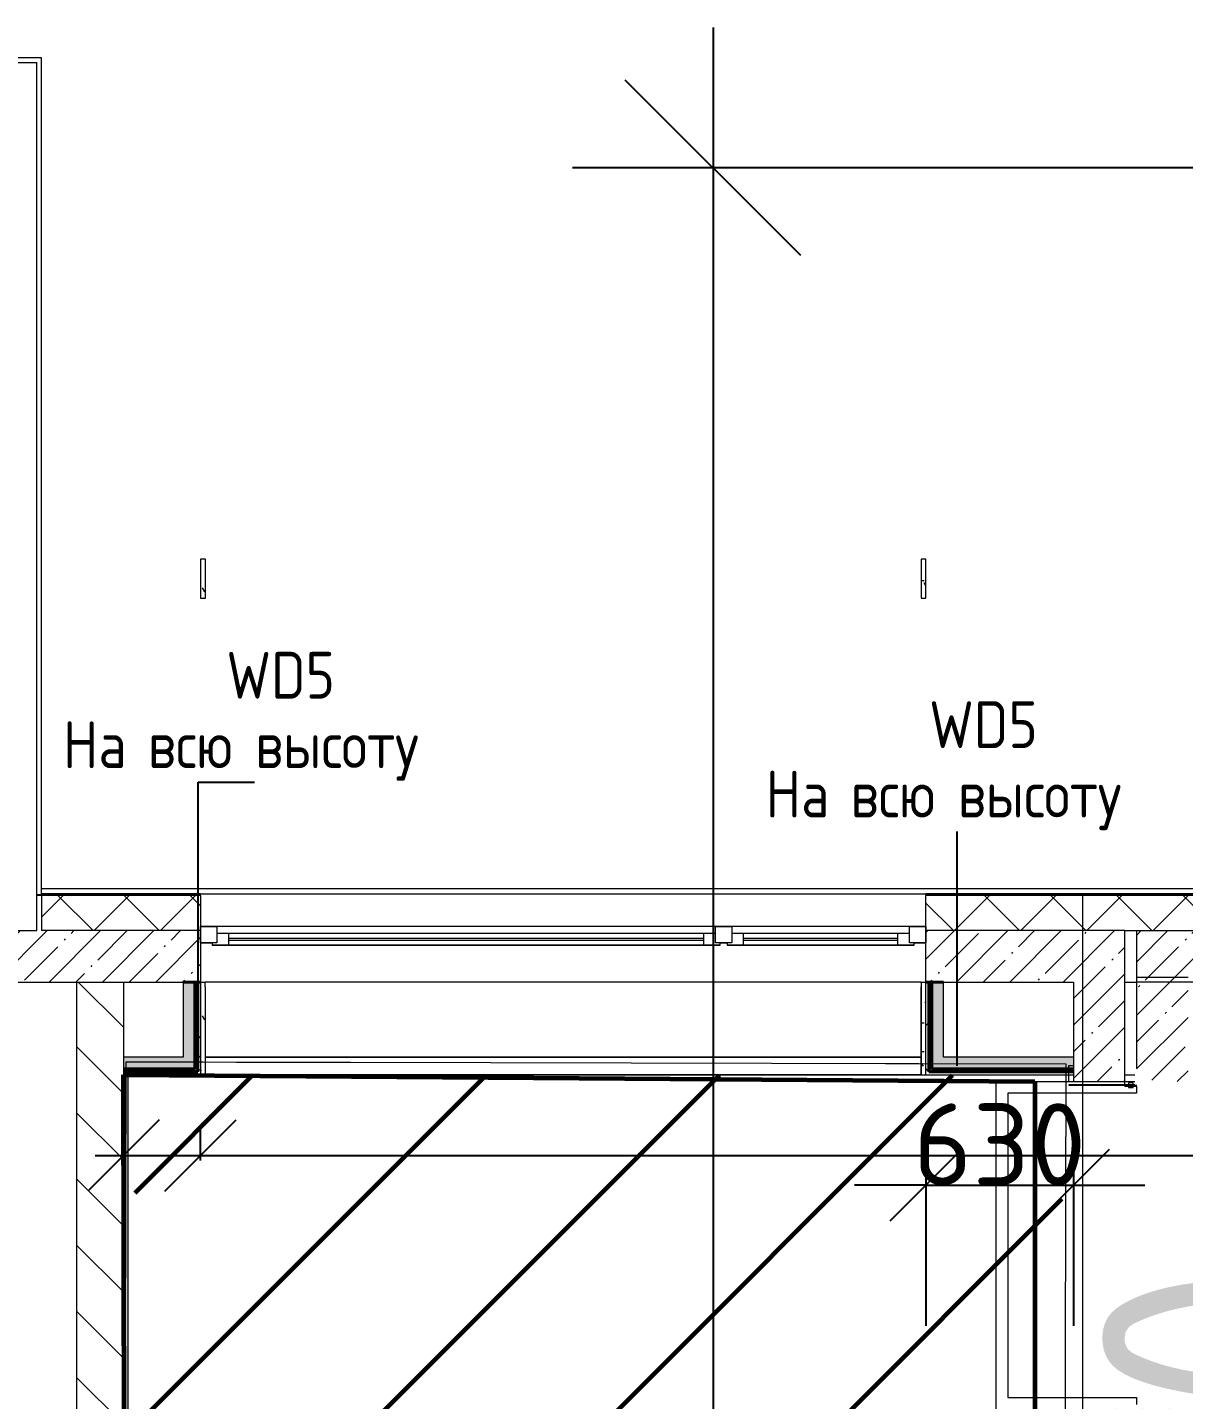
# Model space of a CAD drawing. Header units: millimetres. Extents: x -213911 to 415037, y -3642 to 107391.
# Drawn here: x 33865 to 38806, y 21480 to 27344 of the extents above; entities that cross this region are included whole.
import ezdxf

# ---------------------------------------------------------------- set-up
doc = ezdxf.new("R2010")
doc.units = ezdxf.units.MM
for name, color, linetype, lineweight in [('2)CF1', 5, 'Continuous', 30), ('5.5) Перег WD5', 3, 'Continuous', 40), ('7.4) Одноур. пот. с утеплителем.', 6, 'Continuous', 50), ('7.5) Окраска потолка с инж комм.', 140, 'Continuous', 60), ('7.5.1) Окраска опуска черная', 140, 'Continuous', 60), ('A-AREA-BNDY', 7, 'Continuous', 5), ('A-FLOR', 7, 'Continuous', 9), ('A-GLAZ', 7, 'Continuous', 9), ('A-GLAZ-1', 7, 'Continuous', 5), ('A-WALL', 7, 'Continuous', 5), ('I-WALL', 7, 'Continuous', 5), ('Оси', 7, 'Continuous', 9)]:
    doc.layers.add(name, color=color, linetype=linetype, lineweight=lineweight)
doc.layers.add('A-WALL-1', color=9, linetype='Continuous', lineweight=5, true_color=0x808080)
doc.layers.add('A-WALL-FNSH-1', color=9, linetype='Continuous', lineweight=5, true_color=0x808080)
doc.styles.add('GOST Common_1', font='', dxfattribs={"width": 0.9, "height": 250})
doc.styles.add('ISOCPEUR_1', font='isocpeur.ttf', dxfattribs={"height": 350})
doc.styles.add('ISOCPEUR_4', font='isocpeur.ttf', dxfattribs={"width": 0.9, "height": 1000})
doc.styles.get('GOST Common_1').set_extended_font_data('GOST Common')
doc.dimstyles.new('ISO-2_0_0_9К_Средний_округл2', dxfattribs={"dimscale": 304.8, "dimtxt": 199.196235, "dimasz": 0.492126, "dimexe": 0.393701, "dimexo": 0, "dimgap": 0, "dimtad": 1, "dimdec": 0, "dimrnd": 10, "dimzin": 0, "dimdsep": 46, "dimtxsty": 'ISOCPEUR_1', "dimblk1": 'OBLIQUE', "dimblk2": 'OBLIQUE', "dimsah": 1, "dimcen": 0.09, "dimdle": 0.393701, "dimazin": 0, "dimtfac": 1, "dimtdec": 4, "dimtix": 1, "dimtmove": 0, "dimatfit": 3, "dimfxl": 1, "dimtvp": 1, "dimtolj": 1, "dimtzin": 0, "dimarcsym": 2})
doc.dimstyles.new('ISO-2_0_0_9К_Средний_округл2_1', dxfattribs={"dimscale": 304.8, "dimtxt": 995.981176, "dimasz": 2.46063, "dimexe": 1.968504, "dimexo": 0, "dimgap": 0, "dimtad": 1, "dimdec": 0, "dimrnd": 10, "dimzin": 0, "dimdsep": 46, "dimtxsty": 'ISOCPEUR_4', "dimblk1": 'OBLIQUE', "dimblk2": 'OBLIQUE', "dimsah": 1, "dimcen": 0.09, "dimdle": 1.968504, "dimazin": 0, "dimtfac": 1, "dimtdec": 4, "dimtix": 1, "dimtmove": 0, "dimatfit": 3, "dimfxl": 1, "dimtvp": 1, "dimtolj": 1, "dimtzin": 0, "dimarcsym": 2})
pattern_1 = [(45, (64.7, -136.06), (-114.04925, 114.04925), []), (45, (178.75, -136.06), (-114.04925, 114.04925), [201.612, -40.322, 6.706, -33.617])]
pattern_2 = [(45, (64.7, -136.06), (-141.42136, 141.42136), []), (135, (64.7, -136.06), (-141.42136, -141.42136), [])]
pattern_3 = [(0, (64.7, -136.06), (243.84, 60.96), [20.117, -162.763, 20.117, -162.763, -975.36]), (0, (64.7, -136.06), (243.84, 60.96), [-365.76, 20.117, -345.643, 20.117, -162.763, -426.72]), (0, (64.7, -136.06), (243.84, 60.96), [-914.4, 20.117, -101.803, 20.117, -284.683]), (120, (156.14, -105.58), (-174.71291, 180.691634), [20.117, -162.763, 20.117, -162.763, -975.36]), (120, (156.14, -105.58), (-174.71291, 180.691634), [-365.76, 20.117, -345.643, 20.117, -162.763, -426.72]), (120, (156.14, -105.58), (-174.71291, 180.691634), [-914.4, 20.117, -101.803, 20.117, -284.683]), (240, (186.62, 16.34), (-69.12709, -241.651634), [20.117, -162.763, 20.117, -162.763, -975.36]), (240, (186.62, 16.34), (-69.12709, -241.651634), [-365.76, 20.117, -345.643, 20.117, -162.763, -426.72]), (240, (186.62, 16.34), (-69.12709, -241.651634), [-914.4, 20.117, -101.803, 20.117, -284.683])]
pattern_4 = [(45, (64.7, -136.06), (-212.132, 212.132), []), (135, (64.7, -136.06), (-212.132, -212.132), [])]

# ---------------------------------------------------------------- blocks, each defined once
blk = doc.blocks.new('120_Окно_СКБ_2Ст - 120_Окно_СКБ_2Ст 3100х2500 _мал_створка слева_-V95-Объем проектирования 1 этажа')
at = {"layer": 'A-GLAZ'}
for p, q in [((-1550, -127), (-1550, -57)), ((-1550, -57), (-1480, -57)), ((-1480, -57), (-1480, -127)), ((650, -127), (650, -57)), ((650, -57), (720, -57)), ((720, -57), (720, -127)), ((1480, -127), (1480, -57)), ((1480, -57), (1550, -57)), ((1550, -57), (1550, -127)), ((650, -87), (-1480, -87)), ((-1480, -87), (-1480, -127)), ((-1430, -137), (-1430, -87)), ((600, -137), (600, -87)), ((650, -127), (650, -87)), ((1480, -87), (720, -87)), ((720, -87), (720, -127)), ((770, -137), (770, -87)), ((1430, -137), (1430, -87)), ((1480, -127), (1480, -87)), ((-1480, -127), (-1550, -127)), ((-1480, -127), (-1500, -127)), ((-1500, -127), (-1500, -137)), ((-1500, -137), (670, -137)), ((670, -137), (-1500, -137)), ((720, -127), (650, -127)), ((670, -127), (650, -127)), ((670, -137), (670, -127)), ((720, -127), (700, -127)), ((700, -127), (700, -137)), ((700, -137), (1500, -137)), ((1500, -137), (700, -137)), ((1550, -127), (1480, -127)), ((1500, -127), (1480, -127)), ((1500, -137), (1500, -127))]:
    blk.add_line(p, q, dxfattribs=at)
at = {"layer": 'A-GLAZ-1'}
for p, q in [((1550, -57), (-1550, -57)), ((-1430, -107), (600, -107)), ((600, -117), (-1430, -117)), ((770, -107), (1430, -107)), ((1430, -117), (770, -117)), ((-1550, -127), (-1500, -127)), ((670, -127), (700, -127)), ((1500, -127), (1550, -127))]:
    blk.add_line(p, q, dxfattribs=at)
blk = doc.blocks.new('Зашивка приборов отопления11 - Зашивка приборов отопления-33278624-Объем проектирования 1 этажа')
at = {"layer": 'A-WALL'}
for p, q in [((37620, 23400), (34560, 23400)), ((34560, 23079), (37620, 23079)), ((37620, 23079), (34560, 23079)), ((34560, 23004), (37620, 23004))]:
    blk.add_line(p, q, dxfattribs=at)
blk = doc.blocks.new('_Oblique')
at = {"color": 0, "linetype": 'ByBlock', "lineweight": -2}
blk.add_line((-0.5, -0.5), (0.5, 0.5), dxfattribs=at)
blk = doc.blocks.new('*D2019')
at = {"layer": '5.5) Перег WD5', "color": 0, "lineweight": -2, "transparency": 16777216}
for p, q in [((34274.7, 22501.5), (34274.7, 22643.4)), ((34604.7, 22501.5), (34604.7, 22643.4)), ((34154.7, 22523.4), (34604.7, 22523.4)), ((34604.7, 22523.4), (87153.3, 22523.4))]:
    blk.add_line(p, q, dxfattribs=at)
at = {"layer": 'Defpoints', "color": 0, "transparency": 16777216}
for p in [(34604.7, 22523.4), (34274.7, 22501.5), (34604.7, 22501.5)]:
    blk.add_point(p, dxfattribs=at)
at = {"layer": '5.5) Перег WD5', "color": 0, "lineweight": -2, "transparency": 16777216, "xscale": 304.8, "yscale": 304.8, "zscale": 304.8, "rotation": 180}
blk.add_blockref('_Oblique', (34274.7, 22523.4), dxfattribs=at)
at = {"layer": '5.5) Перег WD5', "color": 0, "lineweight": -2, "transparency": 16777216, "xscale": 304.8, "yscale": 304.8, "zscale": 304.8}
blk.add_blockref('_Oblique', (34604.7, 22523.4), dxfattribs=at)
at = {"layer": '5.5) Перег WD5', "color": 0, "lineweight": 25, "transparency": 16777216, "insert": (86593.3, 22990.1), "char_height": 350, "width": 455.087, "attachment_point": 1, "line_spacing_factor": 1.149209, "style": 'ISOCPEUR_1'}
blk.add_mtext('\\A1;330', dxfattribs=at)
blk = doc.blocks.new('*D2020')
at = {"layer": '5.5) Перег WD5', "color": 0, "lineweight": -2, "transparency": 16777216}
for p, q in [((37704.7, 22501.5), (37704.7, 21795.5)), ((38334.7, 22501.5), (38334.7, 21795.5)), ((37704.7, 22395.5), (37399.9, 22395.5)), ((37704.7, 22395.5), (38334.7, 22395.5)), ((38334.7, 22395.5), (38639.5, 22395.5))]:
    blk.add_line(p, q, dxfattribs=at)
at = {"layer": 'Defpoints', "color": 0, "transparency": 16777216}
for p in [(37704.7, 22501.5), (38334.7, 22501.5), (38334.7, 22395.5)]:
    blk.add_point(p, dxfattribs=at)
at = {"layer": '5.5) Перег WD5', "color": 0, "lineweight": -2, "transparency": 16777216, "xscale": 304.8, "yscale": 304.8, "zscale": 304.8}
blk.add_blockref('_Oblique', (37704.7, 22395.5), dxfattribs=at)
at = {"layer": '5.5) Перег WD5', "color": 0, "lineweight": -2, "transparency": 16777216, "xscale": 304.8, "yscale": 304.8, "zscale": 304.8, "rotation": 180}
blk.add_blockref('_Oblique', (38334.7, 22395.5), dxfattribs=at)
at = {"layer": '5.5) Перег WD5', "color": 0, "lineweight": 25, "transparency": 16777216, "insert": (38019.7, 22570.5), "char_height": 350, "width": 455.087, "attachment_point": 5, "style": 'ISOCPEUR_1'}
blk.add_mtext('\\A1;630', dxfattribs=at)
blk = doc.blocks.new('*D2164')
at = {"layer": '7.4) Одноур. пот. с утеплителем.', "color": 0, "lineweight": -2, "transparency": 16777216}
for p, q in [((36794.8, 27343.9), (36794.8, 12524.5)), ((42845.2, 26743.9), (36194.8, 26743.9)), ((45995.7, 13124.5), (36194.8, 13124.5))]:
    blk.add_line(p, q, dxfattribs=at)
at = {"layer": 'Defpoints', "color": 0, "transparency": 16777216}
for p in [(42845.2, 26743.9), (36794.8, 13124.5), (45995.7, 13124.5)]:
    blk.add_point(p, dxfattribs=at)
at = {"layer": '7.4) Одноур. пот. с утеплителем.', "color": 0, "lineweight": -2, "transparency": 16777216, "xscale": 750, "yscale": 750, "zscale": 750}
for p, rotation in [((36794.8, 26743.9), 90), ((36794.8, 13124.5), 270)]:
    blk.add_blockref('_Oblique', p, dxfattribs=dict(at, rotation=rotation))
at = {"layer": '7.4) Одноур. пот. с утеплителем.', "color": 0, "lineweight": 25, "transparency": 16777216, "insert": (36294.8, 19934.2), "char_height": 1000, "attachment_point": 5, "rotation": 90, "style": 'ISOCPEUR_4'}
blk.add_mtext('\\A1;13620', dxfattribs=at)
blk = doc.blocks.new('*D2165')
at = {"layer": '7.4) Одноур. пот. с утеплителем.', "color": 0, "lineweight": -2, "transparency": 16777216}
for p, q in [((39458.5, 14371.9), (39458.5, 26943.9)), ((42464.7, 26343.9), (38858.5, 26343.9)), ((42465.7, 14971.9), (38858.5, 14971.9))]:
    blk.add_line(p, q, dxfattribs=at)
at = {"layer": 'Defpoints', "color": 0, "transparency": 16777216}
for p in [(39458.5, 26343.9), (42464.7, 26343.9), (42465.7, 14971.9)]:
    blk.add_point(p, dxfattribs=at)
at = {"layer": '7.4) Одноур. пот. с утеплителем.', "color": 0, "lineweight": -2, "transparency": 16777216, "xscale": 750, "yscale": 750, "zscale": 750}
for p, rotation in [((39458.5, 26343.9), 90), ((39458.5, 14971.9), 270)]:
    blk.add_blockref('_Oblique', p, dxfattribs=dict(at, rotation=rotation))
at = {"layer": '7.4) Одноур. пот. с утеплителем.', "color": 0, "lineweight": 25, "transparency": 16777216, "insert": (38958.5, 20657.9), "char_height": 1000, "attachment_point": 5, "rotation": 90, "style": 'ISOCPEUR_4'}
blk.add_mtext('\\A1;11370', dxfattribs=at)

msp = doc.modelspace()

# ---------------------------------------------------------------- hatches: boundary and pattern name
at = {"layer": '2)CF1'}
h = msp.add_hatch(dxfattribs=at)
h.set_pattern_fill('ANSI31', color=256, scale=222)
h.paths.add_polyline_path([(38286, 22866.6), (34324.8, 22866.9), (34324.8, 7769.3), (38286, 7768.9)])
h.paths.add_polyline_path([(38289.1, 10563.9), (38034.7, 10563.9), (38034.7, 11083.9), (38289.1, 11083.9)])
at = {"layer": '7.5) Окраска потолка с инж комм.'}
h = msp.add_hatch(dxfattribs=at)
h.set_pattern_fill('ANSI31', color=256, scale=222)
h.paths.add_polyline_path([(38286, 22866.6), (34324.8, 22866.9), (34324.8, 7769.3), (38286, 7768.9)])
h.paths.add_polyline_path([(38289.1, 10563.9), (38034.7, 11083.9), (38289.1, 11083.9)], flags=16)
h.paths.add_polyline_path([(36691.9, 14863.9), (38301.9, 14863.9), (38301.9, 10093.9), (36691.9, 10093.9)])
at = {"layer": 'A-WALL'}
h = msp.add_hatch(dxfattribs=at)
h.set_pattern_fill('FP_24', color=256, style=0, pattern_type=2)
h.set_pattern_definition(pattern_2)
h.paths.add_polyline_path([(33924.7, 23483.9), (34604.7, 23483.9), (34604.7, 23633.7), (33924.7, 23633.7)])
h.paths.add_polyline_path([(38554.7, 23483.9), (38554.7, 23633.7), (37704.7, 23633.7), (37704.7, 23483.9), (38547.4, 23483.9)])
h = msp.add_hatch(dxfattribs=at)
h.set_pattern_fill('FP_24', color=256, style=0, pattern_type=2)
h.set_pattern_definition(pattern_2)
h.paths.add_polyline_path([(41974.7, 23483.9), (41994.7, 23483.9), (41994.7, 23633.7), (41774.7, 23633.7), (41774.7, 23483.9), (41824.7, 23483.9)])
h.paths.add_polyline_path([(38607, 23483.9), (38974.7, 23483.9), (38974.7, 23633.7), (38554.7, 23633.7), (38555, 23483.9), (38604.7, 23483.9)])
h.paths.add_polyline_path([(39874.7, 23483.9), (40074.7, 23483.9), (40074.7, 23633.7), (39874.7, 23633.7), (39874.7, 23491.7)])
at = {"layer": 'I-WALL'}
h = msp.add_hatch(dxfattribs=at)
h.set_pattern_fill('FP_191', color=256, style=0, pattern_type=2)
h.set_pattern_definition(pattern_3)
h.paths.add_polyline_path([(34624.7, 24904.2), (34624.7, 25072), (34604.7, 25072), (34604.7, 24904.2)])
h = msp.add_hatch(dxfattribs=at)
h.set_pattern_fill('FP_191', color=256, style=0, pattern_type=2)
h.set_pattern_definition(pattern_3)
h.paths.add_polyline_path([(37704.7, 24904.2), (37704.7, 25072), (37684.7, 25072), (37684.7, 24904.2)])
h = msp.add_hatch(dxfattribs=at)
h.set_pattern_fill('FP_1', color=256, style=0, pattern_type=2)
h.set_pattern_definition(pattern_1)
h.paths.add_polyline_path([(34579.7, 23263.9), (34604.7, 23263.9), (34604.7, 23483.9), (33674.7, 23483.7), (33674.7, 23263.9), (34529.7, 23263.9)])
h.paths.add_polyline_path([(38334.7, 23263.9), (38554.7, 23263.9), (38554.7, 23483.9), (37704.7, 23483.7), (37704.7, 23263.9), (37908.6, 23263.9)])
h = msp.add_hatch(dxfattribs=at)
h.set_pattern_fill('FP_1', color=256, style=0, pattern_type=2)
h.set_pattern_definition(pattern_1)
h.paths.add_polyline_path([(42204.7, 23263.9), (42224.7, 23263.9), (42224.5, 23483.9), (41774.7, 23483.9), (41774.7, 23263.9), (42163.4, 23263.9)])
h.paths.add_polyline_path([(40074.7, 23263.9), (40074.7, 23483.9), (39874.7, 23483.7), (39874.7, 23263.9)])
h.paths.add_polyline_path([(38824.7, 23263.9), (38974.7, 23263.9), (38974.7, 23483.9), (38604.7, 23483.7), (38604.7, 23284.2), (38824.7, 23284.2)])
h = msp.add_hatch(dxfattribs=at)
h.set_pattern_fill('FP_1', color=256, style=0, pattern_type=2)
h.set_pattern_definition(pattern_1)
h.paths.add_polyline_path([(38824.7, 10313.9), (38822.6, 11988.9), (38604.7, 11988.9), (38604.7, 10313.9)])
h.paths.add_polyline_path([(38604.7, 13388.9), (38824.7, 13388.9), (38824.7, 21439.2), (38604.7, 21439.2), (38604.7, 14696.4)])
h.paths.add_polyline_path([(38744.7, 22839.2), (38824.7, 22839.2), (38824.7, 23284.2), (38604.7, 23284.2), (38604.7, 22839.2)])
h = msp.add_hatch(dxfattribs=at)
h.set_pattern_fill('FP_23', color=256, style=0, pattern_type=2)
h.set_pattern_definition([(135, (64.7, -136.06), (-141.4214, -141.4214), [])])
h.paths.add_polyline_path([(34194.7, 17713.9), (34274.7, 17713.9), (34274.7, 18513.9), (34074.7, 18513.9), (34074.7, 17713.9)])
h.paths.add_polyline_path([(34074.7, 19613.9), (34274.7, 19613.9), (34274.7, 23263.9), (34074.7, 23263.9), (34074.7, 19639.5)])
for points in [[(34529.7, 22942.9), (34579.7, 22942.9), (34579.7, 23263.9), (34529.7, 23263.9), (34529.7, 22982.6)], [(37729.7, 22892.9), (37779.7, 22892.9), (37779.7, 23263.9), (37729.7, 23263.9), (37729.7, 22942.9)], [(34294.7, 22892.9), (34579.7, 22892.9), (34579.7, 22942.9), (34274.7, 22942.9), (34274.7, 22892.9)], [(38314.7, 22892.9), (38334.7, 22892.9), (38334.7, 22942.9), (37779.7, 22942.9), (37779.7, 22892.9), (38305.6, 22892.9)]]:
    msp.add_hatch(color=256, dxfattribs=at).paths.add_polyline_path(points)
h = msp.add_hatch(dxfattribs=at)
h.set_pattern_fill('FP_192', color=256, style=0, pattern_type=2)
h.set_pattern_definition(pattern_4)
h.paths.add_polyline_path([(34592.2, 22892.9), (34592.2, 23263.9), (34579.7, 23263.9), (34579.7, 22892.9), (34590.3, 22892.9)])
h = msp.add_hatch(dxfattribs=at)
h.set_pattern_fill('FP_192', color=256, style=0, pattern_type=2)
h.set_pattern_definition(pattern_4)
h.paths.add_polyline_path([(34592.2, 22887.9), (34604.7, 22887.9), (34604.7, 23263.9), (34592.2, 23263.9), (34592.2, 22892.9)])
h = msp.add_hatch(dxfattribs=at)
h.set_pattern_fill('FP_191', color=256, style=0, pattern_type=2)
h.set_pattern_definition(pattern_3)
h.paths.add_polyline_path([(34604.7, 22887.9), (34624.7, 22887.9), (34624.7, 23263.9), (34604.7, 23263.9), (34604.7, 22938.6)])
h = msp.add_hatch(dxfattribs=at)
h.set_pattern_fill('FP_191', color=256, style=0, pattern_type=2)
h.set_pattern_definition(pattern_3)
h.paths.add_polyline_path([(37704.7, 22887.9), (37704.7, 23263.9), (37684.7, 23263.9), (37684.7, 22887.9)])
h = msp.add_hatch(dxfattribs=at)
h.set_pattern_fill('FP_192', color=256, style=0, pattern_type=2)
h.set_pattern_definition(pattern_4)
h.paths.add_polyline_path([(37717, 22887.9), (37717.2, 22887.9), (37717.2, 23263.9), (37704.7, 23263.9), (37704.7, 22887.9)])
h = msp.add_hatch(dxfattribs=at)
h.set_pattern_fill('FP_192', color=256, style=0, pattern_type=2)
h.set_pattern_definition(pattern_4)
h.paths.add_polyline_path([(37717.2, 22887.9), (37729.7, 22887.9), (37729.7, 23263.9), (37717.2, 23263.9), (37717.2, 22942.9)])
h = msp.add_hatch(dxfattribs=at)
h.set_pattern_fill('FP_1', color=256, style=0, pattern_type=2)
h.set_pattern_definition(pattern_1)
h.paths.add_polyline_path([(38554.7, 15063.9), (38554.7, 21439.2), (38334.7, 21439.2), (38334.7, 15063.9)])
h.paths.add_polyline_path([(38334.7, 22839.2), (38554.7, 22839.2), (38554.7, 23263.9), (38334.7, 23263.9), (38334.7, 22867.9)])
h = msp.add_hatch(dxfattribs=at)
h.set_pattern_fill('FP_192', color=256, style=0, pattern_type=2)
h.set_pattern_definition(pattern_4)
h.paths.add_polyline_path([(34274.7, 22880.4), (34294.7, 22881.3), (34294.8, 22887.9), (34592.2, 22887.9), (34592.2, 22892.9), (34274.7, 22892.9), (34274.7, 22887.9)])
h = msp.add_hatch(dxfattribs=at)
h.set_pattern_fill('FP_191', color=256, style=0, pattern_type=2)
h.set_pattern_definition(pattern_3)
h.paths.add_polyline_path([(34294.7, 22867.9), (34294.7, 22867.9), (34624.7, 22867.9), (34624.7, 22887.9), (34294.7, 22887.9)])
h = msp.add_hatch(dxfattribs=at)
h.set_pattern_fill('FP_191', color=256, style=0, pattern_type=2)
h.set_pattern_definition(pattern_3)
h.paths.add_polyline_path([(38314.7, 22867.9), (38314.7, 22887.9), (37684.7, 22887.9), (37684.7, 22867.9), (37908.6, 22867.9)])
h = msp.add_hatch(dxfattribs=at)
h.set_pattern_fill('FP_192', color=256, style=0, pattern_type=2)
h.set_pattern_definition(pattern_4)
h.paths.add_polyline_path([(38334.7, 22880.4), (38334.7, 22892.9), (37729.7, 22892.9), (37729.7, 22887.9), (38314.7, 22887.9), (38314.7, 22880.4)])
h = msp.add_hatch(dxfattribs=at)
h.set_pattern_fill('FP_191', color=256, style=0, pattern_type=2)
h.set_pattern_definition(pattern_3)
h.paths.add_polyline_path([(34274.7, 13623.9), (34294.7, 13623.9), (34294.7, 18513.9), (34282.7, 18513.9), (34282.7, 18483.9), (34274.7, 18483.9), (34274.7, 13636.6)])
h.paths.add_polyline_path([(34282.7, 19613.9), (34294.7, 19613.9), (34294.7, 22866.9), (34274.7, 22867.9), (34274.9, 19643.9), (34282.7, 19643.9)])

# ---------------------------------------------------------------- linework, layer by layer
at = {"layer": '5.5) Перег WD5', "color": 18, "lineweight": 25, "true_color": 0x000000}
for p, q in [((34594, 24118.9), (34834.4, 24118.9)), ((34594, 23149.3), (34594, 24118.9)), ((37837.7, 22905.4), (37837.7, 23907.9))]:
    msp.add_line(p, q, dxfattribs=at)
at = {"layer": '5.5) Перег WD5'}
for p, q in [((34604.7, 23263.9), (34529.7, 23263.9)), ((34579.7, 22892.9), (34579.7, 23263.9)), ((34592.2, 22880.4), (34592.2, 23263.9)), ((37779.7, 23263.9), (37704.7, 23263.9)), ((37717.2, 22880.4), (37717.2, 23263.9)), ((37729.7, 22892.9), (37729.7, 23263.9)), ((34579.7, 22892.9), (34274.7, 22892.9)), ((34592.2, 22880.4), (34274.7, 22880.4)), ((38334.7, 22880.4), (37717.2, 22880.4)), ((38334.7, 22892.9), (37729.7, 22892.9))]:
    msp.add_line(p, q, dxfattribs=at)
at = {"layer": '7.5) Окраска потолка с инж комм.'}
for p, q in [((34295.7, 13622.9), (34274.7, 22867.9)), ((34274.7, 22867.9), (38169.7, 22839.2)), ((38169.7, 22839.2), (38169.7, 14863.9))]:
    msp.add_line(p, q, dxfattribs=at)
at = {"layer": '7.5.1) Окраска опуска черная'}
for p, q in [((34295.7, 13622.9), (34274.7, 22867.9)), ((34274.7, 22867.9), (38169.7, 22839.2)), ((38169.7, 22839.2), (38169.7, 14863.9))]:
    msp.add_line(p, q, dxfattribs=at)
at = {"layer": 'A-AREA-BNDY', "flags": 128}
msp.add_lwpolyline([(28087.4, 10813.1), (28066.4, 10813.1), (28059.5, 7854.6), (30229.5, 7849.5), (30229.4, 7811.5), (32729.4, 7805.7), (32729.5, 7843.7), (38538.5, 7830), (38544.9, 10588), (37994.9, 10589.3), (37996.2, 11131.3), (38276.2, 11130.7), (38303.9, 22912.6), (37674.4, 22914.1), (37531.9, 22914.4), (37044.9, 22915.6), (37044.9, 22916.6), (35244.9, 22920.8), (35244.9, 22919.8), (34757.9, 22920.9), (34615.4, 22921.3), (34285.9, 22922.1), (34264.2, 13678.1), (28094.2, 13692.6)], close=True, dxfattribs=at)
at = {"layer": 'A-FLOR'}
for p, q in [((37684.7, 23263.9), (34624.7, 23263.9)), ((37779.7, 23263.9), (38334.7, 23263.9)), ((38554.7, 23263.9), (38604.7, 23263.9)), ((34624.7, 22942.9), (37684.7, 22942.9)), ((34294.7, 22867.9), (37704.7, 22867.9)), ((34294.7, 18603.9), (34294.7, 22866.9)), ((37704.7, 22867.9), (38334.7, 22867.9)), ((38004.7, 22839.2), (38334.7, 22839.2)), ((38004.7, 21439.2), (38004.7, 22839.2)), ((38554.7, 22867.9), (38596.7, 22867.9)), ((38604.7, 22819.2), (38604.7, 22789.2)), ((38604.7, 22789.2), (38054.7, 22789.2)), ((38054.7, 22789.2), (38054.7, 21489.2)), ((38054.7, 21489.2), (38604.7, 21489.2)), ((38604.7, 21489.2), (38604.7, 21459.2))]:
    msp.add_line(p, q, dxfattribs=at)
at = {"layer": 'A-WALL'}
for p, q in [((31974.7, 27193.9), (33904.7, 27193.9)), ((33904.7, 23483.9), (33904.7, 27193.9)), ((34604.7, 23636.7), (33904.7, 23636.7)), ((34604.7, 23633.7), (33904.7, 23633.7)), ((33924.6, 23663.7), (40189.7, 23663.7)), ((33924.7, 23641.7), (33924.7, 23636.7)), ((33924.7, 23633.7), (33924.7, 23483.9)), ((34604.7, 23641.7), (37704.7, 23641.7)), ((38974.7, 23636.7), (37704.7, 23636.7)), ((38974.7, 23633.7), (37704.7, 23633.7)), ((33674.7, 23483.9), (33904.7, 23483.9)), ((34604.7, 23483.9), (33924.7, 23483.9)), ((38554.7, 23483.9), (37704.7, 23483.9)), ((38604.7, 23483.9), (38974.7, 23483.9)), ((38604.7, 23483.9), (38604.7, 23483.7)), ((34579.7, 22892.9), (34579.7, 23263.9)), ((34592.2, 22880.4), (34592.2, 23263.9)), ((37717.2, 22880.4), (37717.2, 23263.9)), ((37729.7, 22892.9), (37729.7, 23263.9)), ((34579.7, 22892.9), (34274.7, 22892.9)), ((34592.2, 22880.4), (34274.7, 22880.4)), ((38334.7, 22880.4), (37717.2, 22880.4)), ((38334.7, 22892.9), (37729.7, 22892.9)), ((34294.7, 22867.9), (34274.7, 22867.9))]:
    msp.add_line(p, q, dxfattribs=at)
at = {"layer": 'A-WALL-1'}
for p, q in [((34604.7, 25072), (34604.7, 24904.2)), ((34624.7, 25072), (34604.7, 25072)), ((37684.7, 25072), (37684.7, 24904.2)), ((37704.7, 25072), (37684.7, 25072)), ((37704.7, 24904.2), (37704.7, 25072)), ((34604.7, 24904.2), (34624.7, 24904.2)), ((34624.7, 24904.2), (34624.7, 24904.4)), ((37684.7, 24904.2), (37704.7, 24904.2)), ((34604.7, 23633.7), (34604.7, 22867.9)), ((37704.7, 22867.9), (37704.7, 23633.7)), ((38554.7, 22819.2), (38554.7, 23483.9)), ((38554.7, 23483.7), (38604.7, 23483.7)), ((38604.7, 23483.7), (38604.7, 22894.2)), ((38824.7, 23284.2), (38604.7, 23284.2)), ((33782.4, 23263.9), (34624.7, 23263.9)), ((34074.7, 23263.9), (34074.7, 19643.9)), ((34274.7, 23263.9), (34274.7, 19643.9)), ((34529.7, 23263.9), (34529.7, 22942.9)), ((34624.7, 23243.4), (34624.7, 23263.9)), ((37684.7, 23263.9), (37779.7, 23263.9)), ((37684.7, 23263.9), (37684.7, 23243.4)), ((37779.7, 22942.9), (37779.7, 23263.9)), ((38334.7, 23263.9), (38334.7, 22839.2)), ((38974.7, 23263.9), (38604.7, 23263.9)), ((34529.7, 22942.9), (34274.7, 22942.9)), ((38334.7, 22942.9), (37779.7, 22942.9)), ((34294.7, 22866.9), (34294.7, 22887.9)), ((34604.7, 22887.9), (34294.7, 22887.9)), ((38314.7, 22887.9), (37704.7, 22887.9)), ((38334.7, 22905.4), (38314.7, 22905.4)), ((37704.7, 22867.9), (37704.7, 22867.9)), ((38334.7, 22839.2), (38596.7, 22839.2)), ((38554.7, 22819.2), (38604.7, 22819.2)), ((38604.7, 22819.2), (38604.7, 22823.2))]:
    msp.add_line(p, q, dxfattribs=at)
at = {"layer": 'A-WALL-FNSH-1'}
for p, q in [((33924.7, 27213.9), (31974.7, 27213.9)), ((33924.7, 23641.7), (33924.7, 27213.9)), ((34624.7, 25072), (34624.7, 24904.4)), ((34625.7, 25072), (34624.7, 25072)), ((34625.7, 24904.4), (34625.7, 25072)), ((37683.7, 25072), (37683.7, 24904.2)), ((37684.7, 25072), (37683.7, 25072)), ((34624.7, 24904.4), (34625.7, 24904.4)), ((37683.7, 24904.2), (37684.7, 24904.2)), ((34604.7, 23641.7), (33924.7, 23641.7)), ((34604.7, 23633.7), (34604.7, 23641.7)), ((38974.7, 23641.7), (37704.7, 23641.7)), ((37704.7, 23641.7), (37704.7, 23633.7)), ((34625.7, 23243.4), (34624.7, 23243.4)), ((34624.7, 23243.4), (34624.7, 22867.9)), ((34625.7, 22866.9), (34625.7, 23243.4)), ((37684.7, 23243.4), (37683.7, 23243.4)), ((37683.7, 23243.4), (37683.7, 22866.9)), ((37684.7, 22867.9), (37684.7, 23243.4)), ((38314.7, 22905.4), (38313.7, 22905.4)), ((38313.7, 22905.4), (38313.7, 22867.9)), ((38314.7, 22839.2), (38314.7, 22905.4)), ((34295.7, 19613.9), (34295.7, 22866.9)), ((34295.7, 22866.9), (34625.7, 22866.9)), ((37684.2, 22866.9), (38313.7, 22866.9)), ((38313.7, 22866.9), (38313.7, 22839.2)), ((38596.7, 22824.2), (38314.7, 22824.2)), ((38314.7, 22824.2), (38314.7, 22823.2)), ((38314.7, 22823.2), (38604.7, 22823.2)), ((38569.7, 22833.2), (38569.7, 22813.2)), ((38589.7, 22833.2), (38569.7, 22833.2)), ((38569.7, 22813.2), (38589.7, 22813.2)), ((38589.7, 22813.2), (38589.7, 22833.2)), ((38604.7, 22823.2), (38604.7, 22824.2))]:
    msp.add_line(p, q, dxfattribs=at)
at = {"layer": 'I-WALL'}
for p, q in [((37684.2, 22866.9), (34625.7, 22866.9)), ((37684.2, 22867.9), (37684.2, 22866.9))]:
    msp.add_line(p, q, dxfattribs=at)
at = {"layer": 'Оси'}
msp.add_lwpolyline([(38374.7, -2042.3), (38374.7, 2957.7), (38374.7, 18641.7), (38374.7, 23641.7)], dxfattribs=at)

# ---------------------------------------------------------------- block references
at = {"layer": 'A-GLAZ', "color": 3}
msp.add_blockref('120_Окно_СКБ_2Ст - 120_Окно_СКБ_2Ст 3100х2500 _мал_створка слева_-V95-Объем проектирования 1 этажа', (36154.7, 23558.7), dxfattribs=at)
at = {"layer": 'A-WALL'}
msp.add_blockref('Зашивка приборов отопления11 - Зашивка приборов отопления-33278624-Объем проектирования 1 этажа', (64.7, -136.1), dxfattribs=at)

# ---------------------------------------------------------------- texts
at = {"layer": '5.5) Перег WD5', "color": 18, "true_color": 0x000000, "char_height": 200, "attachment_point": 1, "style": 'GOST Common_1'}
for s, insert, width in [('WD5', (34714.5, 24675.4), 584.43), ('WD5', (37717.9, 24464.4), 584.43), ('На', (34015.9, 24378.5), 360.759), ('всю', (34379, 24378.5), 476.202), ('высоту', (34837.4, 24378.5), 981.265), ('На', (37019.2, 24167.5), 360.759), ('всю', (37382.3, 24167.5), 476.202), ('высоту', (37840.7, 24167.5), 981.265)]:
    msp.add_mtext(s, dxfattribs=dict(at, insert=insert, width=width))

# ---------------------------------------------------------------- dimensions: what is measured, and where the dimension line sits
at = {"layer": '5.5) Перег WD5', "color": 18, "lineweight": 25, "true_color": 0x000000}
dim = msp.add_linear_dim(base=(34604.7, 22523.4), p1=(34274.7, 22501.5), p2=(34604.7, 22501.5), dimstyle='ISO-2_0_0_9К_Средний_округл2', override={"dimasz": 1, "dimpost": '<>', "dimtxsty": 'ISOCPEUR_1', "dimfxl": 330}, dxfattribs=at)
dim.commit()
dim.dimension.update_dxf_attribs({"geometry": '*D2019', "text_midpoint": (86820.8, 22523.4), "dimtype": 160})
dim = msp.add_linear_dim(base=(38334.7, 22395.5), p1=(37704.7, 22501.5), p2=(38334.7, 22501.5), dimstyle='ISO-2_0_0_9К_Средний_округл2_1', override={"dimasz": 1, "dimpost": '<>', "dimtxsty": 'ISOCPEUR_1', "dimfxl": 630}, dxfattribs=at)
dim.commit()
dim.dimension.update_dxf_attribs({"geometry": '*D2020', "text_midpoint": (38019.7, 22570.5)})
at = {"layer": '7.4) Одноур. пот. с утеплителем.', "color": 18, "lineweight": 25, "true_color": 0x000000}
for base, p1, p2, picture, middle in [((36794.8, 13124.5), (42845.2, 26743.9), (45995.7, 13124.5), '*D2164', (36294.8, 19934.2)), ((39458.5, 26343.9), (42465.7, 14971.9), (42464.7, 26343.9), '*D2165', (38958.5, 20657.9))]:
    dim = msp.add_linear_dim(base=base, p1=p1, p2=p2, angle=90, dimstyle='ISO-2_0_0_9К_Средний_округл2_1', override={"dimpost": '<>'}, dxfattribs=at)
    dim.commit()
    dim.dimension.update_dxf_attribs({"geometry": picture, "text_midpoint": middle})

doc.saveas('drawing.dxf')
